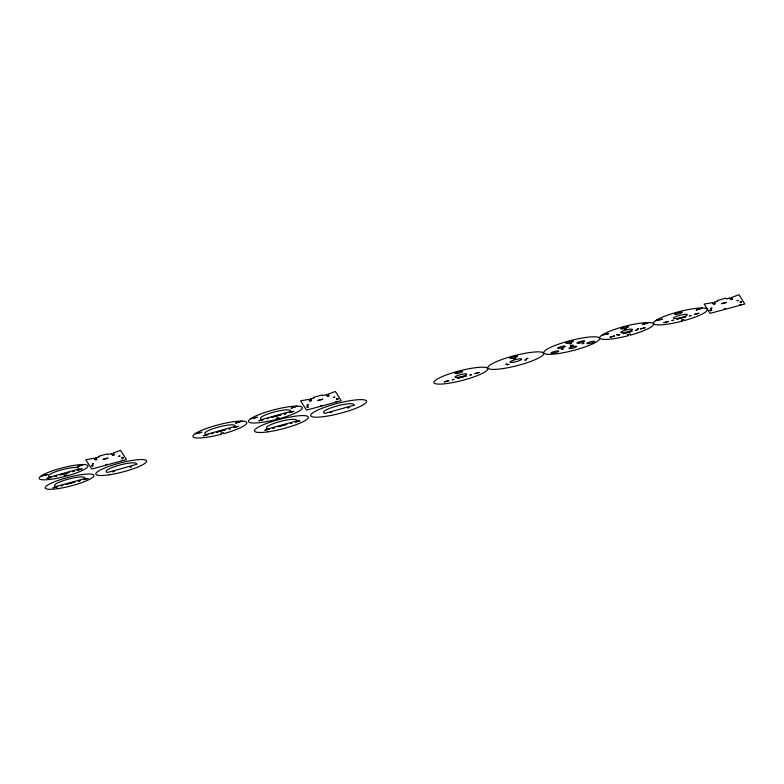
<?xml version="1.0" encoding="UTF-8"?>
<svg xmlns="http://www.w3.org/2000/svg" width="784" height="784" viewBox="0 0 784 784"><rect width="100%" height="100%" fill="white"/><g stroke="black" fill="none" stroke-linecap="round" stroke-linejoin="round"><path stroke-width="1.18" d="M570.438 345.871L572.986 345.205M573.006 345.254L570.478 345.93M74.059 471.292L72.54 471.615L74.049 471.233M78.537 481.102L80.056 480.7M80.066 480.749L78.576 481.151M230.369 428.652L228.948 429.054L230.349 428.672M284.386 414.011L285.895 413.619M285.905 413.668L284.425 414.06M349.125 407.523L347.606 407.847L349.115 407.464M471.321 374.772L469.792 375.115L471.331 374.752M526.24 359.787L524.77 360.072L526.28 359.689M635.599 330.407L637.137 330.044L635.638 330.456M55.135 476.319L56.654 475.927M56.664 475.966L55.184 476.378M62.671 485.443L61.162 485.845L62.661 485.404M112.769 471.674L114.288 471.282M114.288 471.341L112.798 471.723M211.445 433.679L212.964 433.287M212.974 433.327L211.474 433.728M266.981 418.695L268.51 418.313L267.011 418.754M272.989 428.172L274.508 427.78L273.018 428.231M452.397 379.799L453.916 379.407M453.926 379.446L452.446 379.858M582.306 343.657L583.825 343.265M583.815 343.323L582.326 343.706M618.204 335.091L619.723 334.699M619.713 334.768L618.233 335.14M711.686 310.405L710.48 310.719M96.736 459.61L95.305 459.992L94.844 459.404M114.141 454.916L112.631 455.288M311.522 400.712L310.043 401.094M328.878 396.047L327.467 396.4L327.036 395.812M732.491 299.282L731.011 299.655L730.6 299.076M526.485 358.69L527.799 358.357M527.799 358.445L526.544 358.778M638.597 328.78L637.382 329.094L638.627 328.663M507.023 364.197L505.778 364.393L507.052 364.07M616.596 334.719L617.919 334.474L616.665 334.817M92.277 464.02L93.453 463.716M93.472 463.805L92.355 464.108M105.948 464.628L107.134 464.314M107.153 464.412L106.007 464.716M118.717 456.288L119.893 455.974M119.913 456.072L118.747 456.376M121.363 460.463L122.549 460.159M122.559 460.257L121.442 460.551M307.063 405.122L308.279 404.897M320.744 405.72L321.959 405.495L320.823 405.808M333.504 397.39L334.69 397.076M334.709 397.174L333.563 397.478M336.15 401.565L337.365 401.339L336.189 401.653M513.951 358.866L515.245 358.533M515.245 358.641L514.01 358.964M624.779 329.182L626.083 328.849L624.799 329.27M710.627 308.377L711.813 308.073M711.833 308.171L710.667 308.465M724.308 308.984L725.494 308.671M725.523 308.759L724.387 309.072M737.068 300.644L738.254 300.341L737.127 300.733M739.724 304.829L740.9 304.515M740.88 304.633L739.773 304.907M123.235 457.993L122.059 458.287L121.638 457.66M338.041 399.076L336.875 399.389M91.728 465.667C93.825 464.451 92.992 467.725 91.699 465.735M121.667 457.601L122.853 457.297L123.284 457.915M336.463 398.693L337.649 398.39M710.088 310.033L711.304 309.729M42.346 475.859L47.912 474.496L43.061 475.378M196.314 433.611L201.88 432.239L197.019 433.131M252.566 418.156L257.417 417.264L250.576 418.842M603.778 334.543L608.639 333.661L601.808 335.229M657.58 320.039L662.431 319.157L655.62 320.715M308.239 404.926L307.142 405.21M81.703 464.971L82.624 464.608M83.525 464.618L77.165 466.607L81.565 465M240.09 421.518L241.011 421.165M295.637 406.543L296.558 406.19M297.459 406.2L291.099 408.18L295.49 406.573M646.849 322.939L647.77 322.577A27.793 4.969 -14.5 0 0 602.484 334.729M647.751 322.949L648.672 322.587M700.651 308.426L701.572 308.073M702.474 308.083L696.114 310.072L700.504 308.465M221.705 434.199L221.647 434.218A27.793 4.969 -14.5 0 1 194.883 433.875M277.222 419.234L277.242 419.224A27.793 4.969 -14.5 0 1 250.419 418.901M628.445 335.621L628.464 335.621A27.793 4.969 -14.5 0 1 601.642 335.297M682.237 321.117L682.256 321.107A27.793 4.969 -14.5 0 1 655.434 320.793M308.827 399.428L300.566 400.82L306.544 410.11L341.216 400.742L335.366 391.432L328.016 394.254M310.611 398.938L314.07 398.007L313.62 397.302L322.322 394.95L322.773 395.665L326.232 394.734M94.041 458.326L85.779 459.718L91.757 469.008L126.43 459.64L120.579 450.33L113.219 453.152M95.824 457.846L99.284 456.915L98.833 456.2L107.526 453.848L107.976 454.563L111.436 453.632M309.337 400.33L309.464 400.526M311.228 399.82L311.356 400.016M326.742 395.636L326.859 395.832M328.633 395.126L328.751 395.322M94.55 459.228L94.678 459.424M96.442 458.718L96.559 458.914M111.955 454.534L112.073 454.73M113.837 454.024L113.964 454.22M65.072 476.153L64.131 475.418L66.689 474.732L66.836 475.917M221.656 433.924L220.716 433.199L223.264 432.513L223.391 433.464M277.193 418.95L276.252 418.225L278.81 417.539L278.928 418.489M279.192 418.705L279.251 418.685A27.793 4.969 -14.5 0 0 297.822 406.122M712.391 302.683L704.14 304.074L710.118 313.375L744.79 303.996L738.94 294.696L731.58 297.508M714.185 302.203L717.634 301.272L717.184 300.556L725.886 298.214L726.337 298.92L729.796 297.989M712.911 303.584L713.028 303.78M714.792 303.075L714.92 303.271M730.306 298.9L730.433 299.086M732.197 298.39L732.325 298.577M628.415 335.346L627.474 334.621L630.022 333.925L630.15 334.876M682.207 320.842L681.267 320.107L683.824 319.421L683.942 320.372M684.187 320.587L684.265 320.568A27.793 4.969 -14.5 0 0 702.836 308.004M242.129 421.116L235.553 423.164L239.953 421.557M630.365 335.101L630.463 335.082A27.793 4.969 -14.5 0 0 649.044 322.508M223.607 433.689L223.705 433.66A27.793 4.969 -14.5 0 0 242.285 421.096M656.404 320.254L657.443 320.078M602.602 334.758L603.641 334.592M251.39 418.362L252.428 418.195M195.853 433.346L196.892 433.17M195.226 433.768L196.265 433.601M41.885 475.594L42.924 475.427M41.258 476.025L42.297 475.849M646.712 322.969L642.312 324.576L647.731 322.979M741.213 301.654L740.047 301.938L740.37 302.614M740.439 302.644L741.615 302.34L741.262 301.673M731.492 297.557L732.031 298.4M732.187 298.645L732.54 299.204M729.904 297.979L730.443 298.831M714.087 302.242L714.626 303.094M714.783 303.339C715.841 304.29 713.401 304.839 713.205 303.761M712.509 302.673L713.048 303.526M711.323 309.749L711.705 310.346M710.049 310.092L710.431 310.689M337.698 398.419L338.08 399.017M336.424 398.762L336.806 399.36M327.918 394.293L328.457 395.146M328.614 395.391L328.966 395.94M326.34 394.724L326.879 395.567M310.523 398.987L311.062 399.84M311.219 400.075L311.571 400.634M308.935 399.419L309.474 400.261M309.631 400.506L309.984 401.065M113.131 453.191L113.67 454.044M113.827 454.289L114.18 454.847M111.553 453.622L112.092 454.475M112.239 454.71L112.592 455.269M95.736 457.885L96.265 458.738M96.422 458.983L96.775 459.532M94.149 458.317L94.688 459.159M83.898 464.54A25.147 4.498 -14.5 0 1 67.13 475.878M65.062 476.437A25.147 4.498 -14.5 0 1 40.915 476.133M41.758 475.565A25.147 4.498 -14.5 0 1 82.673 464.53M195.726 433.307A27.793 4.969 -14.5 0 1 241.07 421.077M251.262 418.333A27.793 4.969 -14.5 0 1 296.607 406.102M656.277 320.215A27.793 4.969 -14.5 0 1 701.621 307.994M79.057 468.959L50.715 476.897L49.147 477.044L48.598 476.221A15.533 2.773 -14.5 0 1 62.014 469.724A15.533 2.773 -14.5 0 1 78.547 468.146L79.057 468.959M85.064 478.436L84.545 477.613A15.533 2.773 -14.5 0 0 68.022 479.191A15.533 2.773 -14.5 0 0 54.606 485.688L55.194 486.531L56.722 486.374L85.025 478.514M136.69 464.314L108.349 472.252L106.83 472.419L106.242 471.576A15.533 2.773 -14.5 0 1 119.648 465.079A15.533 2.773 -14.5 0 1 136.181 463.501L136.69 464.314M235.367 426.32L207.025 434.258L205.467 434.405L204.918 433.581A15.533 2.773 -14.5 0 1 218.324 427.084A15.533 2.773 -14.5 0 1 234.857 425.506L235.367 426.32M290.903 411.345L262.562 419.283L261.043 419.45L260.455 418.597A15.533 2.773 -14.5 0 1 273.861 412.1A15.533 2.773 -14.5 0 1 290.394 410.532L290.903 411.365M296.911 420.822L268.569 428.76L267.05 428.917L266.462 428.074A15.533 2.773 -14.5 0 1 279.868 421.576A15.533 2.773 -14.5 0 1 296.401 419.999L296.911 420.822M354.123 405.191L325.781 413.129L324.253 413.295L323.665 412.453A15.533 2.773 -14.5 0 1 337.081 405.955A15.533 2.773 -14.5 0 1 353.613 404.377L354.113 405.171M103.174 459.306L107.927 458.13L103.174 459.306M317.971 400.408L322.714 399.232L317.971 400.408M721.535 303.663L726.288 302.487L721.535 303.663M130.183 466.97L131.702 466.627L130.222 466.931M290.403 423.468L291.922 423.125L290.443 423.429M689.41 315.883L690.929 315.54L689.41 315.883M330.211 412.531L331.72 412.159L330.211 412.531M507.375 364.756L508.885 364.393L507.375 364.756M561.589 349.36L563.098 348.988L561.589 349.36M569.772 343.823L571.291 343.5L569.792 343.804M672.015 320.568L673.515 320.195L672.064 320.529M308.132 407.131C306.319 408.562 306.505 405.161 308.132 407.092M207.78 434.552L203.428 435.728L207.78 434.552M225.175 429.857L216.482 432.2L225.175 429.857M238.228 426.339L233.877 427.515L238.228 426.339M263.316 419.577L258.965 420.743L263.316 419.577M280.721 414.883L272.019 417.225L280.721 414.883M293.775 411.365L289.423 412.531L293.775 411.365M51.47 477.191L47.118 478.367L51.47 477.191M68.865 472.497L60.172 474.849L68.865 472.497M81.918 468.979L77.567 470.155L81.918 468.979M269.324 429.044L264.972 430.22L269.324 429.044M286.728 424.36L278.026 426.702L286.728 424.36M299.772 420.832L295.431 422.008L299.772 420.832M448.732 380.671L444.381 381.847L448.732 380.671M466.127 375.977L457.435 378.329L466.127 375.977M479.181 372.459L474.83 373.635L479.181 372.459M614.538 335.964L610.187 337.14L614.538 335.964M631.933 331.269L623.241 333.621L631.933 331.269M644.987 327.751L640.636 328.927L644.987 327.751M668.331 321.46L663.979 322.636L668.331 321.46M685.735 316.765L677.033 319.117L685.735 316.765M698.789 313.247L694.438 314.423L698.789 313.247M57.477 486.668L53.126 487.834L57.477 486.668M74.872 481.974L66.17 484.316L74.872 481.974M87.926 478.456L83.574 479.622L87.926 478.456M109.231 474.79A26.205 4.684 -14.5 0 0 146.598 461.041A26.205 4.684 -14.5 0 0 107.81 466.774A26.205 4.684 -14.5 0 0 109.231 474.79M57.408 488.716A25.147 4.498 -14.5 0 0 93.953 475.565A25.147 4.498 -14.5 0 0 57.379 480.69A25.147 4.498 -14.5 0 0 57.408 488.716M325.448 416.402A28.851 5.155 -14.5 0 0 366.589 401.261A28.851 5.155 -14.5 0 0 323.88 407.582A28.851 5.155 -14.5 0 0 325.448 416.402M267.981 431.837A27.793 4.969 -14.5 0 0 308.367 417.304A27.793 4.969 -14.5 0 0 267.942 422.968A27.793 4.969 -14.5 0 0 267.981 431.837M511.834 358.347A3.969 0.706 -14.5 0 0 517.499 356.259A3.969 0.706 -14.5 0 0 511.619 357.132A3.969 0.706 -14.5 0 0 511.834 358.347M502.613 368.627A28.851 5.155 -14.5 0 0 543.753 353.486A28.851 5.155 -14.5 0 0 501.045 359.807A28.851 5.155 -14.5 0 0 502.613 368.627M513.02 362.326A6.086 1.088 -14.5 0 0 521.703 359.131A6.086 1.088 -14.5 0 0 512.687 360.464A6.086 1.088 -14.5 0 0 513.02 362.326M458.052 377.349A6.086 1.088 -14.5 0 0 466.735 374.154A6.086 1.088 -14.5 0 0 457.719 375.487A6.086 1.088 -14.5 0 0 458.052 377.349M456.974 373.527A3.969 0.706 -14.5 0 0 462.638 371.449A3.969 0.706 -14.5 0 0 456.758 372.312A3.969 0.706 -14.5 0 0 456.974 373.527M447.39 383.464A27.793 4.969 -14.5 0 0 487.775 368.931A27.793 4.969 -14.5 0 0 447.35 374.595A27.793 4.969 -14.5 0 0 447.39 383.464M558.531 353.555A28.851 5.155 -14.5 0 0 599.672 338.414A28.851 5.155 -14.5 0 0 556.963 344.735A28.851 5.155 -14.5 0 0 558.531 353.555M552.916 353.212A3.969 0.706 -14.5 0 0 558.747 351.144A3.969 0.706 -14.5 0 0 553.024 351.918A3.969 0.706 -14.5 0 0 552.916 353.212M588.813 343.549A3.969 0.706 -14.5 0 0 594.556 341.471A3.969 0.706 -14.5 0 0 588.755 342.294A3.969 0.706 -14.5 0 0 588.813 343.549M567.753 343.265A3.969 0.706 -14.5 0 0 573.418 341.187A3.969 0.706 -14.5 0 0 567.538 342.049A3.969 0.706 -14.5 0 0 567.753 343.265M578.984 343.147A3.969 0.706 -14.5 0 0 584.648 341.06A3.969 0.706 -14.5 0 0 578.768 341.932A3.969 0.706 -14.5 0 0 578.984 343.147M571.017 348.508A3.969 0.706 -14.5 0 0 576.73 346.42A3.969 0.706 -14.5 0 0 570.909 347.263A3.969 0.706 -14.5 0 0 571.017 348.508M559.521 348.37A3.969 0.706 -14.5 0 0 565.342 346.303A3.969 0.706 -14.5 0 0 559.619 347.077A3.969 0.706 -14.5 0 0 559.521 348.37M623.858 332.641A6.086 1.088 -14.5 0 0 632.541 329.447A6.086 1.088 -14.5 0 0 623.525 330.779A6.086 1.088 -14.5 0 0 623.858 332.641M622.78 328.829A3.969 0.706 -14.5 0 0 628.445 326.742A3.969 0.706 -14.5 0 0 622.565 327.614A3.969 0.706 -14.5 0 0 622.78 328.829M677.17 318.431A7.144 1.274 -14.5 0 0 687.362 314.678A7.144 1.274 -14.5 0 0 676.778 316.246A7.144 1.274 -14.5 0 0 677.17 318.431M676.572 314.315A3.969 0.706 -14.5 0 0 682.237 312.238A3.969 0.706 -14.5 0 0 676.357 313.11A3.969 0.706 -14.5 0 0 676.572 314.315"/></g></svg>
